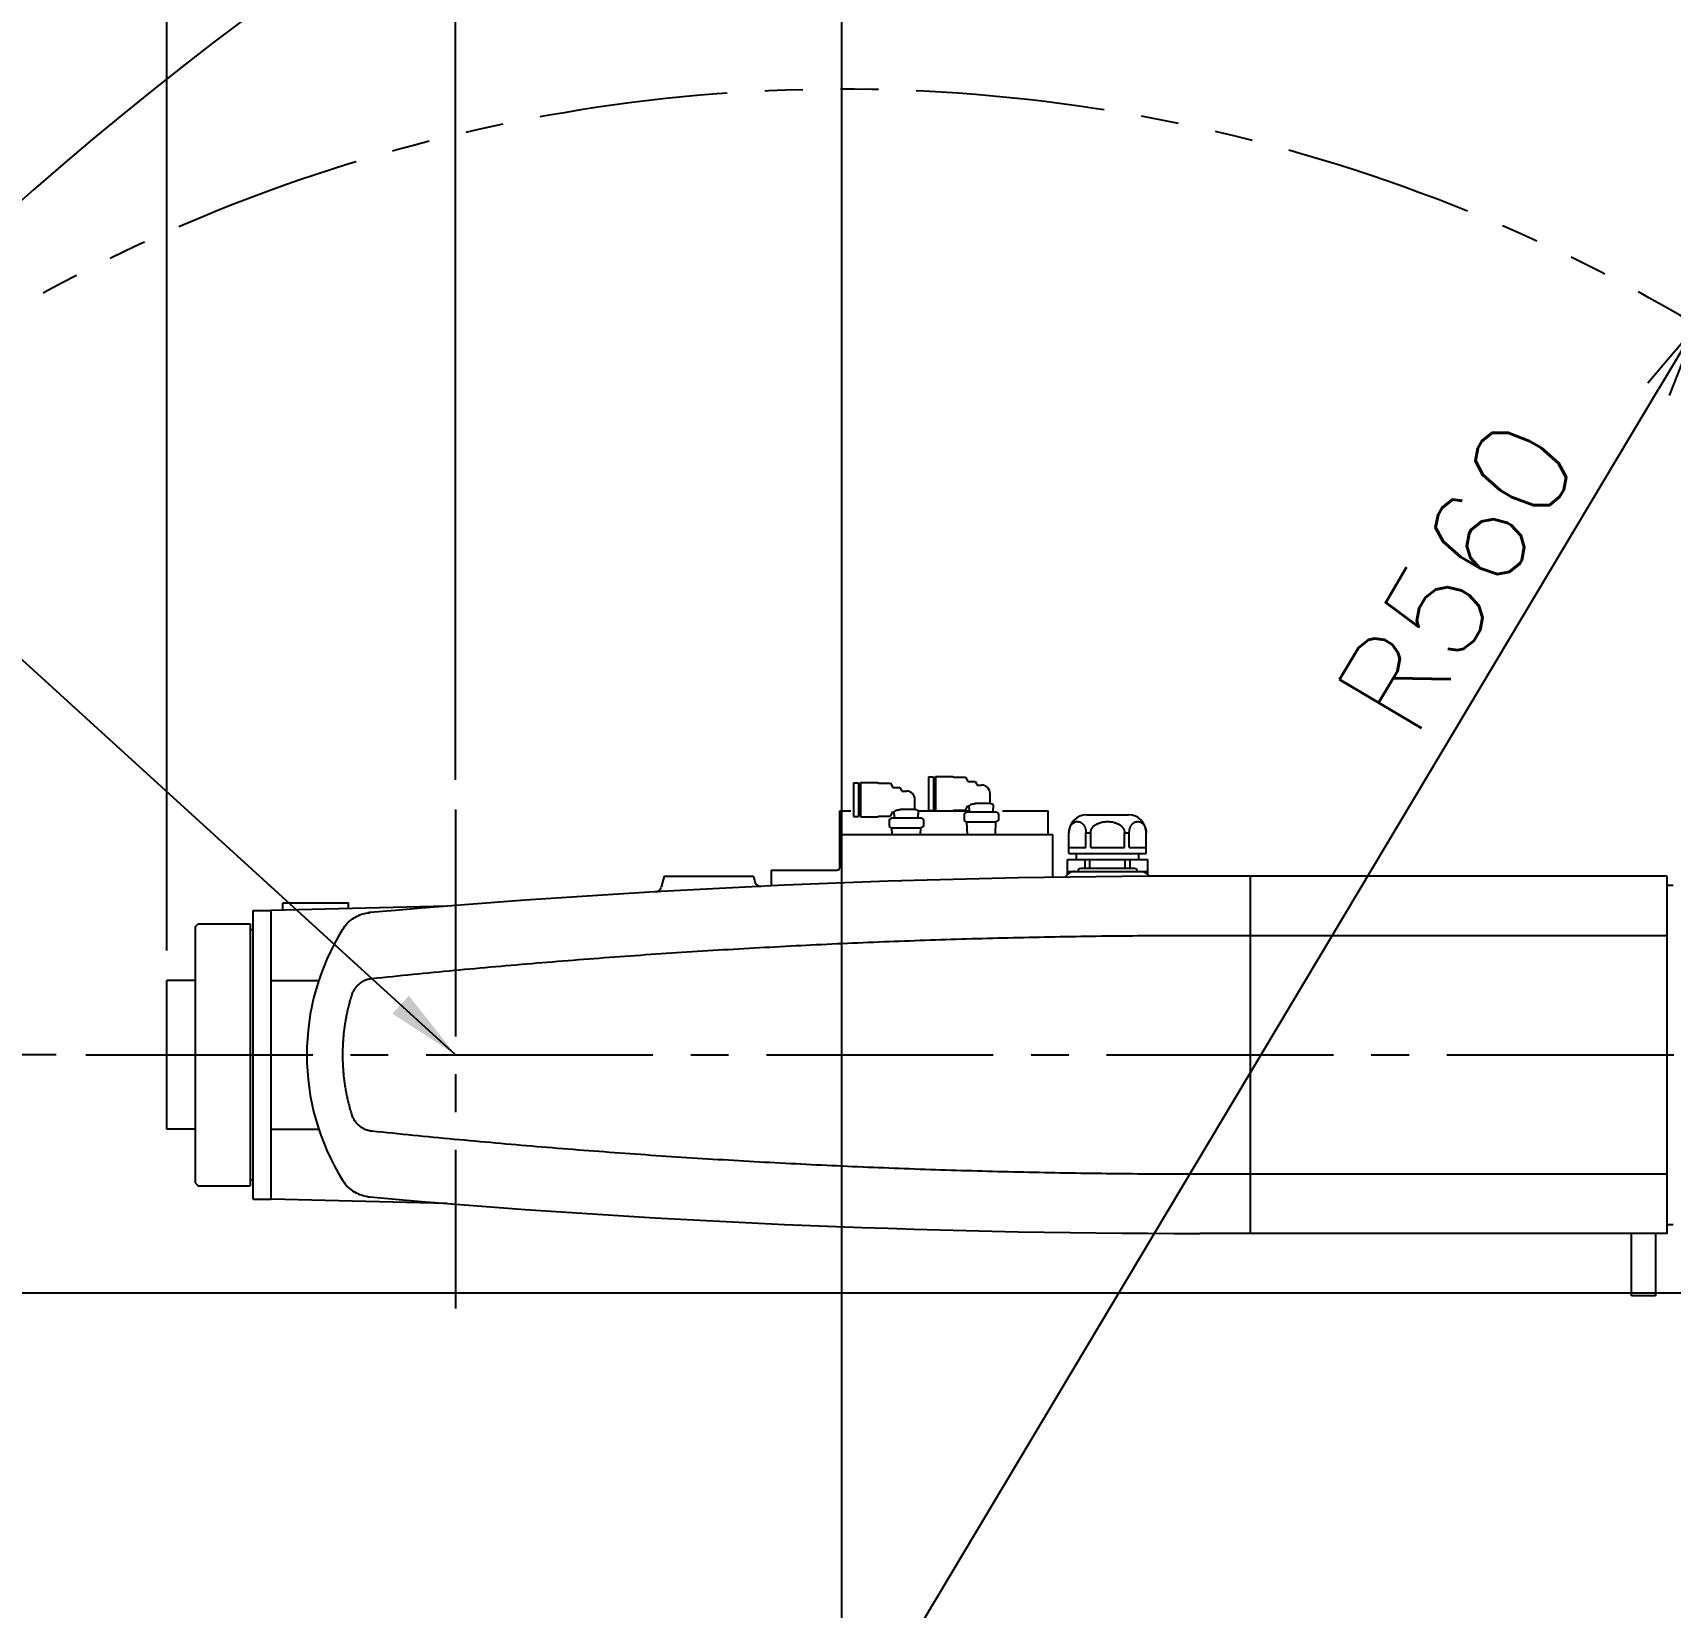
# Model space of a CAD drawing. Extents: x -15505 to -9955, y 1127 to 4348.
# Drawn here: x -12002 to -11452, y 3064 to 3593 of the extents above; entities that cross this region are included whole.
import ezdxf

# ---------------------------------------------------------------- set-up
doc = ezdxf.new("R2010")
doc.units = 0
doc.header["$LTSCALE"] = 4
doc.header["$MEASUREMENT"] = 0
doc.linetypes.add('CENTRE2', pattern=[28.575, 19.05, -3.175, 3.175, -3.175])
doc.linetypes.add('PHANTOM2', pattern=[31.75, 15.875, -3.175, 3.175, -3.175, 3.175, -3.175])
doc.layers.get('0').update_dxf_attribs({"linetype": 'CONTINUOUS'})
doc.layers.get('DEFPOINTS').update_dxf_attribs({"linetype": 'CONTINUOUS'})
for name, color, linetype in [('01', 7, 'CONTINUOUS'), ('01CENTER', 5, 'CENTRE2'), ('01HOSO', 6, 'CONTINUOUS'), ('02', 5, 'CONTINUOUS'), ('10', 1, 'CONTINUOUS')]:
    doc.layers.add(name, color=color, linetype=linetype)
doc.styles.add('BIGFONT', font='ROMANS.SHX', dxfattribs={"bigfont": 'bigfont'})
doc.dimstyles.new('L-IN', dxfattribs={"dimscale": 10, "dimtxt": 3.2, "dimasz": 2.5, "dimexe": 1, "dimexo": 1, "dimgap": 1, "dimtad": 1, "dimdec": 0, "dimtxsty": 'BIGFONT', "dimblk": 'YA-IN', "dimblk1": 'OPEN', "dimblk2": 'OPEN', "dimsah": 1, "dimcen": 0, "dimclrd": 256, "dimclre": 256, "dimclrt": 256, "dimazin": 3, "dimtp": 0.1, "dimtm": 0.2, "dimtfac": 0.625, "dimtdec": 0, "dimtmove": 0, "dimatfit": 3, "dimtolj": 1})

# ---------------------------------------------------------------- blocks, each defined once
blk = doc.blocks.new('_OPEN')
at = {"color": 0, "linetype": 'BYBLOCK'}
for p, q in [((-1, 0.167), (0, 0)), ((0, 0), (-1, -0.167)), ((0, 0), (-1, 0))]:
    blk.add_line(p, q, dxfattribs=at)
blk = doc.blocks.new('*D4')
at = {"linetype": 'BYBLOCK'}
for p, q in [((-11336.41, 3170), (-12570, 3170)), ((-12560, 2635), (-12560, 3145)), ((-11338.19, 2610), (-12570, 2610))]:
    blk.add_line(p, q, dxfattribs=at)
at = {"layer": 'DEFPOINTS', "color": 0, "linetype": 'BYBLOCK'}
for p in [(-12560, 3170), (-11326.41, 3170), (-11328.19, 2610)]:
    blk.add_point(p, dxfattribs=at)
at = {"linetype": 'BYBLOCK', "xscale": 25, "yscale": 25, "zscale": 25}
for p, rotation in [((-12560, 3170), 90), ((-12560, 2610), 270)]:
    blk.add_blockref('_OPEN', p, dxfattribs=dict(at, rotation=rotation))
at = {"linetype": 'BYBLOCK', "insert": (-12586, 2890), "char_height": 32, "attachment_point": 5, "rotation": 90, "style": 'BIGFONT'}
blk.add_mtext('\\A1;560', dxfattribs=at)
blk = doc.blocks.new('YA-IN')
at = {"color": 0, "linetype": 'BYBLOCK'}
for p, q in [((0, 0), (-1, 0.167)), ((-1, -0.167), (0, 0)), ((0, 0), (-1, 0))]:
    blk.add_line(p, q, dxfattribs=at)
blk = doc.blocks.new('*D8')
at = {"linetype": 'BYBLOCK'}
for p, q in [((-11994.22, 3250), (-12570, 3250)), ((-12560, 3195), (-12560, 3225)), ((-11336.41, 3170), (-12570, 3170))]:
    blk.add_line(p, q, dxfattribs=at)
at = {"layer": 'DEFPOINTS', "color": 0, "linetype": 'BYBLOCK'}
for p in [(-12560, 3250), (-11984.22, 3250), (-11326.41, 3170)]:
    blk.add_point(p, dxfattribs=at)
at = {"linetype": 'BYBLOCK', "xscale": 25, "yscale": 25, "zscale": 25}
for p, rotation in [((-12560, 3250), 90), ((-12560, 3170), 270)]:
    blk.add_blockref('_OPEN', p, dxfattribs=dict(at, rotation=rotation))
at = {"linetype": 'BYBLOCK', "insert": (-12586, 3210), "char_height": 32, "attachment_point": 5, "rotation": 90, "style": 'BIGFONT'}
blk.add_mtext('\\A1;80', dxfattribs=at)
blk = doc.blocks.new('*D7')
at = {"linetype": 'BYBLOCK'}
for p, q in [((-11860, 3342.39), (-11860, 4085)), ((-11190, 3285.61), (-11190, 4085)), ((-11215, 4075), (-11835, 4075))]:
    blk.add_line(p, q, dxfattribs=at)
at = {"layer": 'DEFPOINTS', "color": 0, "linetype": 'BYBLOCK'}
for p in [(-11860, 4075), (-11860, 3332.39), (-11190, 3275.61)]:
    blk.add_point(p, dxfattribs=at)
at = {"linetype": 'BYBLOCK', "xscale": 25, "yscale": 25, "zscale": 25, "rotation": 180}
blk.add_blockref('_OPEN', (-11860, 4075), dxfattribs=at)
at = {"linetype": 'BYBLOCK', "xscale": 25, "yscale": 25, "zscale": 25}
blk.add_blockref('_OPEN', (-11190, 4075), dxfattribs=at)
at = {"linetype": 'BYBLOCK', "insert": (-11525, 4101), "char_height": 32, "attachment_point": 5, "style": 'BIGFONT'}
blk.add_mtext('\\A1;670', dxfattribs=at)
blk = doc.blocks.new('*D9')
at = {"linetype": 'BYBLOCK'}
for p, q in [((-11957, 3285), (-11957, 4085)), ((-11860, 3342.39), (-11860, 4085)), ((-11885, 4075), (-11932, 4075))]:
    blk.add_line(p, q, dxfattribs=at)
at = {"layer": 'DEFPOINTS', "color": 0, "linetype": 'BYBLOCK'}
for p in [(-11957, 4075), (-11860, 3332.39), (-11957, 3275)]:
    blk.add_point(p, dxfattribs=at)
at = {"linetype": 'BYBLOCK', "xscale": 25, "yscale": 25, "zscale": 25, "rotation": 180}
blk.add_blockref('_OPEN', (-11957, 4075), dxfattribs=at)
at = {"linetype": 'BYBLOCK', "xscale": 25, "yscale": 25, "zscale": 25}
blk.add_blockref('_OPEN', (-11860, 4075), dxfattribs=at)
at = {"linetype": 'BYBLOCK', "insert": (-11908.5, 4101), "char_height": 32, "attachment_point": 5, "style": 'BIGFONT'}
blk.add_mtext('\\A1;97', dxfattribs=at)
blk = doc.blocks.new('*D15')
at = {"linetype": 'BYBLOCK'}
for p, q in [((-11200, 3844.76), (-12650, 3844.76)), ((-12640, 2185), (-12640, 3819.76)), ((-11195.99, 2160), (-12650, 2160))]:
    blk.add_line(p, q, dxfattribs=at)
at = {"layer": 'DEFPOINTS', "color": 0, "linetype": 'BYBLOCK'}
for p in [(-12640, 3844.76), (-11190, 3844.76), (-11185.99, 2160)]:
    blk.add_point(p, dxfattribs=at)
at = {"linetype": 'BYBLOCK', "xscale": 25, "yscale": 25, "zscale": 25}
for p, rotation in [((-12640, 3844.76), 90), ((-12640, 2160), 270)]:
    blk.add_blockref('_OPEN', p, dxfattribs=dict(at, rotation=rotation))
at = {"linetype": 'BYBLOCK', "insert": (-12666, 3002.38), "char_height": 32, "attachment_point": 5, "rotation": 90, "style": 'BIGFONT'}
blk.add_mtext('\\A1;1685', dxfattribs=at)
blk = doc.blocks.new('*D16')
at = {"linetype": 'BYBLOCK'}
for p, q in [((-11730.24, 3024.28), (-11730.24, 4010)), ((-11040, 2526.4), (-11040, 4010)), ((-11065, 4000), (-11705.24, 4000))]:
    blk.add_line(p, q, dxfattribs=at)
at = {"layer": 'DEFPOINTS', "color": 0, "linetype": 'BYBLOCK'}
for p in [(-11730.24, 4000), (-11730.24, 3014.28), (-11040, 2516.4)]:
    blk.add_point(p, dxfattribs=at)
at = {"linetype": 'BYBLOCK', "xscale": 25, "yscale": 25, "zscale": 25, "rotation": 180}
blk.add_blockref('_OPEN', (-11730.24, 4000), dxfattribs=at)
at = {"linetype": 'BYBLOCK', "xscale": 25, "yscale": 25, "zscale": 25}
blk.add_blockref('_OPEN', (-11040, 4000), dxfattribs=at)
at = {"linetype": 'BYBLOCK', "insert": (-11385.12, 4026), "char_height": 32, "attachment_point": 5, "style": 'BIGFONT'}
blk.add_mtext('\\A1;690', dxfattribs=at)
blk = doc.blocks.new('*D21')
at = {"linetype": 'BYBLOCK'}
blk.add_line((-11730.24, 3014.28), (-11455.9, 3473.59), dxfattribs=at)
at = {"layer": 'DEFPOINTS', "color": 0, "linetype": 'BYBLOCK'}
for p in [(-11443.08, 3495.05), (-11730.24, 3014.28)]:
    blk.add_point(p, dxfattribs=at)
at = {"linetype": 'BYBLOCK', "xscale": 25, "yscale": 25, "zscale": 25, "rotation": 59.15083038030235}
blk.add_blockref('_OPEN', (-11443.08, 3495.05), dxfattribs=at)
at = {"linetype": 'BYBLOCK', "insert": (-11523.66, 3410.84), "char_height": 32, "attachment_point": 5, "rotation": 59.1508, "style": 'BIGFONT'}
blk.add_mtext('\\A1;R560', dxfattribs=at)
blk = doc.blocks.new('*D28')
at = {"linetype": 'BYBLOCK'}
blk.add_arc((-11190, 2610), 180.28, 97.9519, 212.0481, dxfattribs=at)
at = {"layer": 'DEFPOINTS', "color": 0, "linetype": 'BYBLOCK'}
for p in [(-11190, 3275.61), (-11369.97, 2620.48), (-11190, 2610), (-11190, 2473.26), (-11618.98, 2250.04)]:
    blk.add_point(p, dxfattribs=at)
at = {"linetype": 'BYBLOCK', "xscale": 25, "yscale": 25, "zscale": 25}
for p, rotation in [((-11190, 2790.28), 3.975937715329072), ((-11328.1, 2494.12), 306.0240622846713)]:
    blk.add_blockref('_OPEN', p, dxfattribs=dict(at, rotation=rotation))
at = {"linetype": 'BYBLOCK', "insert": (-11288.3, 2791.35), "char_height": 32, "attachment_point": 5, "rotation": 28.4585, "style": 'BIGFONT'}
blk.add_mtext('\\A1;130°', dxfattribs=at)

msp = doc.modelspace()

# ---------------------------------------------------------------- linework, layer by layer
at = {"layer": '01'}
for p, q in [((-11726.4, 3341.38), (-11726.4, 3330.02)), ((-11726.4, 3341.38), (-11724.71, 3341.38)), ((-11724.71, 3341.38), (-11724.71, 3330.02)), ((-11724.71, 3339), (-11724, 3339)), ((-11724, 3341.5), (-11724, 3329.9)), ((-11724, 3341.5), (-11718.3, 3341.5)), ((-11718.3, 3341.5), (-11717.8, 3341.21)), ((-11717.8, 3341.21), (-11713.94, 3341.21)), ((-11713.94, 3341.21), (-11713.1, 3339.76)), ((-11713.1, 3339.76), (-11710.74, 3339.76)), ((-11710.74, 3339.76), (-11710.07, 3338.6)), ((-11701.2, 3343.38), (-11701.2, 3332.02)), ((-11701.2, 3343.38), (-11699.51, 3343.38)), ((-11699.51, 3343.38), (-11699.51, 3332.02)), ((-11699.51, 3341), (-11698.8, 3341)), ((-11698.8, 3343.5), (-11698.8, 3331.9)), ((-11698.8, 3343.5), (-11693.1, 3343.5)), ((-11693.1, 3343.5), (-11692.6, 3343.21)), ((-11692.6, 3343.21), (-11688.74, 3343.21)), ((-11688.74, 3343.21), (-11687.9, 3341.76)), ((-11687.9, 3341.76), (-11685.54, 3341.76)), ((-11685.54, 3341.76), (-11684.87, 3340.6)), ((-11684.87, 3340.6), (-11683.4, 3340.6)), ((-11710.07, 3338.6), (-11708.6, 3338.6)), ((-11705.7, 3332.38), (-11705.7, 3335.7)), ((-11699.51, 3334.4), (-11698.8, 3334.4)), ((-11688.74, 3332.19), (-11687.9, 3333.64)), ((-11687.9, 3333.64), (-11687.5, 3333.64)), ((-11687.5, 3332.74), (-11687.5, 3333.64)), ((-11680.5, 3334.38), (-11685.45, 3334.38)), ((-11680.5, 3334.38), (-11680.5, 3337.7)), ((-11679.3, 3333.94), (-11680.5, 3334.38)), ((-11679.3, 3332.74), (-11679.3, 3333.94)), ((-11726.4, 3330.02), (-11724.71, 3330.02)), ((-11724.71, 3332.4), (-11724, 3332.4)), ((-11724.71, 3332), (-11724, 3332)), ((-11724, 3329.9), (-11718.3, 3329.9)), ((-11718.3, 3329.9), (-11717.8, 3330.19)), ((-11717.8, 3330.19), (-11713.94, 3330.19)), ((-11714.37, 3329.09), (-11713.6, 3329.54)), ((-11714.37, 3329.09), (-11714.37, 3326.65)), ((-11713.94, 3330.19), (-11713.1, 3331.64)), ((-11703.6, 3329.54), (-11713.6, 3329.54)), ((-11713.1, 3331.64), (-11712.7, 3331.64)), ((-11712.7, 3330.74), (-11712.7, 3331.64)), ((-11712.7, 3330.74), (-11712.6, 3330.74)), ((-11712.6, 3329.54), (-11712.6, 3330.74)), ((-11705.7, 3332.38), (-11710.65, 3332.38)), ((-11704.5, 3331.94), (-11705.7, 3332.38)), ((-11704.66, 3332), (-11698.8, 3332)), ((-11704.66, 3332), (-11698.8, 3332)), ((-11704.6, 3330.74), (-11704.5, 3330.74)), ((-11704.6, 3329.54), (-11704.6, 3330.74)), ((-11704.5, 3330.74), (-11704.5, 3331.94)), ((-11702.83, 3329.09), (-11703.6, 3329.54)), ((-11702.83, 3329.09), (-11702.83, 3326.65)), ((-11701.2, 3332.02), (-11699.51, 3332.02)), ((-11698.8, 3331.9), (-11693.1, 3331.9)), ((-11693.1, 3331.9), (-11692.6, 3332.19)), ((-11692.93, 3332), (-11687.4, 3332)), ((-11692.93, 3332), (-11687.4, 3332)), ((-11692.6, 3332.19), (-11688.74, 3332.19)), ((-11689.17, 3331.09), (-11688.4, 3331.54)), ((-11689.17, 3331.09), (-11689.17, 3328.65)), ((-11689.17, 3328.65), (-11688.4, 3328.2)), ((-11678.4, 3331.54), (-11688.4, 3331.54)), ((-11688.4, 3328.2), (-11678.4, 3328.2)), ((-11688.11, 3324), (-11688.24, 3328.2)), ((-11687.5, 3332.74), (-11687.4, 3332.74)), ((-11687.4, 3331.54), (-11687.4, 3332.74)), ((-11679.4, 3332.74), (-11679.3, 3332.74)), ((-11679.4, 3331.54), (-11679.4, 3332.74)), ((-11678.69, 3324), (-11678.56, 3328.2)), ((-11677.63, 3331.09), (-11678.4, 3331.54)), ((-11677.63, 3328.65), (-11678.4, 3328.2)), ((-11677.63, 3331.09), (-11677.63, 3328.65)), ((-11714.37, 3326.65), (-11713.6, 3326.2)), ((-11713.6, 3326.2), (-11703.6, 3326.2)), ((-11713.38, 3324), (-11713.44, 3326.2)), ((-11703.82, 3324), (-11703.76, 3326.2)), ((-11702.83, 3326.65), (-11703.6, 3326.2)), ((-11465, 3169), (-11465, 3190)), ((-11457, 3190), (-11457, 3169)), ((-11457, 3169), (-11465, 3169))]:
    msp.add_line(p, q, dxfattribs=at)
at = {"layer": '01', "linetype": 'CONTINUOUS'}
for p, q in [((-11731, 3313), (-11731, 3332)), ((-11731, 3332), (-11727.31, 3332)), ((-11676.31, 3332), (-11661, 3332)), ((-11661, 3324), (-11661, 3332)), ((-11648, 3330.6), (-11634, 3330.6)), ((-11731, 3324), (-11659.4, 3324)), ((-11659.4, 3309.62), (-11659.4, 3324)), ((-11654, 3317.6), (-11654, 3324.6)), ((-11654, 3324.6), (-11653.97, 3324.6)), ((-11653.97, 3319.6), (-11653.97, 3324.6)), ((-11648.28, 3319.6), (-11648.28, 3324.6)), ((-11648.28, 3324.6), (-11646.68, 3324.6)), ((-11646.68, 3319.6), (-11646.68, 3324.6)), ((-11635.32, 3319.6), (-11635.32, 3324.6)), ((-11635.32, 3324.6), (-11633.72, 3324.6)), ((-11633.72, 3319.6), (-11633.72, 3324.6)), ((-11628.03, 3319.6), (-11628.03, 3324.6)), ((-11628.03, 3324.6), (-11628, 3324.6)), ((-11628, 3317.6), (-11628, 3324.6)), ((-11654, 3317.6), (-11628, 3317.6)), ((-11653.97, 3319.6), (-11648.28, 3319.6)), ((-11651.5, 3315.6), (-11651.5, 3317.6)), ((-11646.68, 3319.6), (-11635.32, 3319.6)), ((-11633.72, 3319.6), (-11628.03, 3319.6)), ((-11630.5, 3315.6), (-11630.5, 3317.6)), ((-11754, 3312), (-11754, 3306.74)), ((-11754, 3312), (-11732, 3312)), ((-11654.5, 3310.55), (-11654.5, 3315.6)), ((-11654.5, 3315.6), (-11627.5, 3315.6)), ((-11654.47, 3311.6), (-11654.47, 3315.6)), ((-11654.47, 3311.6), (-11627.53, 3311.6)), ((-11632, 3312.6), (-11649.99, 3312.6)), ((-11648.53, 3312.6), (-11648.53, 3315.6)), ((-11646.94, 3312.6), (-11646.94, 3315.6)), ((-11635.06, 3312.6), (-11635.06, 3315.6)), ((-11633.47, 3312.6), (-11633.47, 3315.6)), ((-11627.53, 3311.6), (-11627.53, 3315.6)), ((-11627.5, 3310.55), (-11627.5, 3315.6)), ((-11790, 3310), (-11790.94, 3306.26)), ((-11790, 3310), (-11760, 3310)), ((-11760, 3310), (-11759.52, 3308.09)), ((-11453, 3310), (-11610, 3310)), ((-11453, 3190), (-11453, 3310)), ((-11453, 3307), (-11451, 3307)), ((-11918, 3298.6), (-11918, 3301)), ((-11918, 3301), (-11896, 3301)), ((-11896, 3299.13), (-11896, 3301)), ((-11928, 3201.5), (-11928, 3298.5)), ((-11928, 3298.5), (-11922, 3298.5)), ((-11862.82, 3299.93), (-11922, 3298.5)), ((-11922, 3201.5), (-11922, 3298.5)), ((-11947.5, 3293), (-11946.5, 3294)), ((-11947.5, 3293), (-11947.5, 3207)), ((-11946.5, 3294), (-11929, 3294)), ((-11929, 3294), (-11929, 3206)), ((-11928, 3292), (-11929, 3292)), ((-11957, 3225), (-11957, 3275)), ((-11947.5, 3275), (-11957, 3275)), ((-11947.5, 3225), (-11957, 3225)), ((-11947.5, 3207), (-11946.5, 3206)), ((-11928, 3208), (-11929, 3208)), ((-11946.5, 3206), (-11929, 3206)), ((-11928, 3201.5), (-11922, 3201.5)), ((-11862.82, 3200.07), (-11922, 3201.5)), ((-11453, 3193), (-11451, 3193)), ((-11453, 3190), (-11610, 3190))]:
    msp.add_line(p, q, dxfattribs=at)
at = {"layer": '01'}
for centre in [(-11683.4, 3337.7), (-11708.6, 3335.7)]:
    msp.add_arc(centre, 2.9, 0.0004, 90, dxfattribs=at)
at = {"layer": '01', "linetype": 'CONTINUOUS'}
for centre, radius, start, end in [((-11648, 3324.6), 6, 90, 180), ((-11634, 3324.6), 6, 0, 90), ((-11732, 3313), 1, 270, 0), ((-11652, 3308.1), 3.5, 90, 153.195), ((-11650, 3311.6), 1, 90, 180), ((-11632, 3311.6), 1, 0, 90), ((-11630, 3308.1), 3.5, 31.9599, 90), ((-11610, 130), 3180, 90, 95.03099), ((-11792.88, 3306.74), 2, 273.2947, 345.9638), ((-11757.58, 3308.58), 2, 194.0362, 272.6584), ((-11887.82, 3285.8), 12, 95.031, 98.072), ((-11830, 3250), 80, 148.2377, 211.7623), ((-11887.82, 3214.2), 12, 261.928, 264.969), ((-11610, 6370), 3180, 264.96901, 270)]:
    msp.add_arc(centre, radius, start, end, dxfattribs=at)
at = {"layer": '01'}
for points, knots in [([(-11687.5, 3333.64), (-11687.5, 3333.64), (-11687.48, 3333.66), (-11687.45, 3333.69), (-11687.39, 3333.75), (-11687.3, 3333.84), (-11687.24, 3333.9), (-11687.2, 3333.94)], [0, 0, 0, 0, 0.0161816, 0.0650894, 0.1477832, 0.2659865, 0.4220352, 0.4220352, 0.4220352, 0.4220352]), ([(-11685.54, 3334.31), (-11685.67, 3334.28), (-11685.96, 3334.23), (-11686.39, 3334.14), (-11686.81, 3334.04), (-11687.08, 3333.97), (-11687.2, 3333.94)], [0, 0, 0, 0, 0.413788, 0.866219, 1.318433, 1.707622, 1.707622, 1.707622, 1.707622]), ([(-11685.45, 3334.38), (-11685.46, 3334.37), (-11685.48, 3334.35), (-11685.51, 3334.33), (-11685.53, 3334.32), (-11685.54, 3334.31)], [0, 0, 0, 0, 0.0362279, 0.0735853, 0.1120981, 0.1120981, 0.1120981, 0.1120981]), ([(-11712.7, 3331.64), (-11712.7, 3331.64), (-11712.68, 3331.66), (-11712.65, 3331.69), (-11712.59, 3331.75), (-11712.5, 3331.84), (-11712.44, 3331.9), (-11712.4, 3331.94)], [0, 0, 0, 0, 0.0161816, 0.0650894, 0.1477832, 0.2659865, 0.4220352, 0.4220352, 0.4220352, 0.4220352]), ([(-11710.74, 3332.31), (-11710.87, 3332.28), (-11711.16, 3332.23), (-11711.59, 3332.14), (-11712.01, 3332.04), (-11712.28, 3331.97), (-11712.4, 3331.94)], [0, 0, 0, 0, 0.413788, 0.866219, 1.318433, 1.707622, 1.707622, 1.707622, 1.707622]), ([(-11710.65, 3332.38), (-11710.66, 3332.37), (-11710.68, 3332.35), (-11710.71, 3332.33), (-11710.73, 3332.32), (-11710.74, 3332.31)], [0, 0, 0, 0, 0.0362279, 0.0735853, 0.1120981, 0.1120981, 0.1120981, 0.1120981])]:
    msp.add_open_spline(points, degree=3, knots=knots, dxfattribs=at)
at = {"layer": '01', "linetype": 'CONTINUOUS'}
for points, knots in [([(-11653.97, 3324.6), (-11653.97, 3324.69), (-11653.96, 3324.86), (-11653.94, 3325.12), (-11653.91, 3325.38), (-11653.87, 3325.63), (-11653.81, 3325.89), (-11653.73, 3326.14), (-11653.64, 3326.39), (-11653.53, 3326.64), (-11653.41, 3326.88), (-11653.27, 3327.11), (-11653.11, 3327.33), (-11652.93, 3327.54), (-11652.73, 3327.72), (-11652.52, 3327.89), (-11652.29, 3328.04), (-11652.05, 3328.16), (-11651.8, 3328.25), (-11651.53, 3328.31), (-11651.26, 3328.34), (-11650.99, 3328.34), (-11650.72, 3328.31), (-11650.45, 3328.25), (-11650.2, 3328.16), (-11649.96, 3328.04), (-11649.73, 3327.89), (-11649.52, 3327.72), (-11649.32, 3327.54), (-11649.14, 3327.33), (-11648.98, 3327.11), (-11648.84, 3326.88), (-11648.72, 3326.64), (-11648.61, 3326.39), (-11648.52, 3326.14), (-11648.44, 3325.89), (-11648.38, 3325.63), (-11648.34, 3325.38), (-11648.31, 3325.12), (-11648.29, 3324.86), (-11648.28, 3324.69), (-11648.28, 3324.6)], [0, 0, 0, 0, 0.258848, 0.51878, 0.779235, 1.039558, 1.301714, 1.566606, 1.833252, 2.101223, 2.371657, 2.643243, 2.914372, 3.185376, 3.456268, 3.726209, 3.995757, 4.265406, 4.53577, 4.806865, 5.078807, 5.351213, 5.622767, 5.893593, 6.163581, 6.432731, 6.702016, 6.971781, 7.242902, 7.51449, 7.785979, 8.057703, 8.328146, 8.596079, 8.862706, 9.127601, 9.389775, 9.650121, 9.910592, 10.170523, 10.429341, 10.429341, 10.429341, 10.429341]), ([(-11646.68, 3324.6), (-11646.68, 3324.69), (-11646.68, 3324.86), (-11646.64, 3325.12), (-11646.57, 3325.37), (-11646.48, 3325.63), (-11646.36, 3325.89), (-11646.21, 3326.14), (-11646.03, 3326.39), (-11645.82, 3326.64), (-11645.57, 3326.88), (-11645.28, 3327.11), (-11644.96, 3327.34), (-11644.6, 3327.54), (-11644.21, 3327.73), (-11643.78, 3327.89), (-11643.33, 3328.04), (-11642.84, 3328.16), (-11642.33, 3328.25), (-11641.81, 3328.31), (-11641.27, 3328.34), (-11640.73, 3328.34), (-11640.19, 3328.31), (-11639.67, 3328.25), (-11639.16, 3328.16), (-11638.67, 3328.04), (-11638.22, 3327.89), (-11637.79, 3327.73), (-11637.4, 3327.54), (-11637.04, 3327.34), (-11636.72, 3327.11), (-11636.43, 3326.88), (-11636.18, 3326.64), (-11635.97, 3326.39), (-11635.79, 3326.14), (-11635.64, 3325.89), (-11635.52, 3325.63), (-11635.43, 3325.37), (-11635.36, 3325.12), (-11635.32, 3324.86), (-11635.32, 3324.69), (-11635.32, 3324.6)], [0, 0, 0, 0, 0.257524, 0.517484, 0.781428, 1.053023, 1.334394, 1.627779, 1.936566, 2.262788, 2.609611, 2.977753, 3.367293, 3.780206, 4.215345, 4.671065, 5.148899, 5.64902, 6.16827, 6.700023, 7.238774, 7.779208, 8.317967, 8.849729, 9.368985, 9.869107, 10.346944, 10.802668, 11.23781, 11.650726, 12.04027, 12.408414, 12.75524, 13.081464, 13.390246, 13.683626, 13.965013, 14.236611, 14.500565, 14.760539, 15.018074, 15.018074, 15.018074, 15.018074]), ([(-11633.72, 3324.6), (-11633.72, 3324.69), (-11633.71, 3324.86), (-11633.69, 3325.12), (-11633.66, 3325.38), (-11633.62, 3325.63), (-11633.56, 3325.89), (-11633.48, 3326.14), (-11633.39, 3326.39), (-11633.28, 3326.64), (-11633.16, 3326.88), (-11633.02, 3327.11), (-11632.86, 3327.33), (-11632.68, 3327.54), (-11632.48, 3327.72), (-11632.27, 3327.89), (-11632.04, 3328.04), (-11631.8, 3328.16), (-11631.55, 3328.25), (-11631.28, 3328.31), (-11631.01, 3328.34), (-11630.74, 3328.34), (-11630.47, 3328.31), (-11630.2, 3328.25), (-11629.95, 3328.16), (-11629.71, 3328.04), (-11629.48, 3327.89), (-11629.27, 3327.72), (-11629.07, 3327.54), (-11628.89, 3327.33), (-11628.73, 3327.11), (-11628.59, 3326.88), (-11628.47, 3326.64), (-11628.36, 3326.39), (-11628.27, 3326.14), (-11628.19, 3325.89), (-11628.13, 3325.63), (-11628.09, 3325.38), (-11628.06, 3325.12), (-11628.04, 3324.86), (-11628.03, 3324.69), (-11628.03, 3324.6)], [0, 0, 0, 0, 0.258791, 0.518692, 0.779132, 1.039446, 1.301586, 1.56645, 1.833048, 2.100952, 2.371368, 2.643069, 2.914539, 3.18612, 3.457242, 3.727024, 3.996345, 4.265544, 4.535594, 4.806491, 5.078121, 5.350601, 5.622612, 5.893772, 6.164195, 6.433898, 6.703484, 6.973445, 7.244334, 7.515315, 7.786417, 8.05797, 8.328367, 8.596301, 8.862913, 9.127774, 9.3899, 9.650196, 9.910623, 10.170525, 10.42934, 10.42934, 10.42934, 10.42934]), ([(-11898.02, 3292.11), (-11897.48, 3292.87), (-11896.39, 3294.38), (-11894.82, 3295.59), (-11893.94, 3296.12), (-11893.85, 3296.17)], [0, 0, 0, 0, 2.779642, 5.559284, 5.859779, 5.859779, 5.859779, 5.859779]), ([(-11893.85, 3296.17), (-11893.11, 3296.55), (-11891.74, 3297.25), (-11890.24, 3297.54), (-11889.54, 3297.67)], [0, 0, 0, 0, 2.480951, 4.583777, 4.583777, 4.583777, 4.583777]), ([(-11889.49, 3297.68), (-11889.43, 3297.68), (-11889.31, 3297.69), (-11889.12, 3297.71), (-11888.99, 3297.72), (-11888.93, 3297.73)], [0, 0, 0, 0, 0.18006, 0.3715706, 0.5631368, 0.5631368, 0.5631368, 0.5631368]), ([(-11898.02, 3207.89), (-11897.48, 3207.13), (-11896.39, 3205.62), (-11894.82, 3204.41), (-11893.94, 3203.88), (-11893.85, 3203.83)], [0, 0, 0, 0, 2.779642, 5.559284, 5.859768, 5.859768, 5.859768, 5.859768]), ([(-11889.54, 3202.33), (-11890.24, 3202.46), (-11891.74, 3202.75), (-11893.11, 3203.45), (-11893.85, 3203.83)], [0, 0, 0, 0, 2.102826, 4.583777, 4.583777, 4.583777, 4.583777])]:
    msp.add_open_spline(points, degree=3, knots=knots, dxfattribs=at)
for points in [[(-11710.56, 3308.41), (-11710.48, 3308.41), (-11710.39, 3308.41), (-11710.3, 3308.42)], [(-11889.54, 3297.67), (-11889.53, 3297.67), (-11889.52, 3297.67), (-11889.5, 3297.68)], [(-11889.5, 3297.68), (-11889.5, 3297.68), (-11889.49, 3297.68), (-11889.49, 3297.68)], [(-11888.93, 3297.73), (-11888.91, 3297.73), (-11888.89, 3297.73), (-11888.87, 3297.73)], [(-11889.5, 3202.32), (-11889.52, 3202.33), (-11889.53, 3202.33), (-11889.54, 3202.33)], [(-11889.49, 3202.32), (-11889.49, 3202.32), (-11889.5, 3202.32), (-11889.5, 3202.32)], [(-11710.3, 3191.58), (-11710.39, 3191.59), (-11710.48, 3191.59), (-11710.56, 3191.59)]]:
    msp.add_open_spline(points, degree=3, dxfattribs=at)
at = {"layer": '01CENTER'}
for p, q in [((-11860, 3332.39), (-11860, 3164.85)), ((-11984.22, 3250), (-11097.98, 3250))]:
    msp.add_line(p, q, dxfattribs=at)
at = {"layer": '01HOSO', "linetype": 'CONTINUOUS'}
for p, q in [((-11593, 3190), (-11593, 3310)), ((-11453, 3290), (-11610, 3290)), ((-11922, 3275), (-11905.99, 3275)), ((-11922, 3225), (-11905.99, 3225)), ((-11610, 3210), (-11453, 3210))]:
    msp.add_line(p, q, dxfattribs=at)
for points, knots in [([(-11610, 3290), (-11614.64, 3289.99), (-11623.93, 3289.98), (-11637.86, 3289.87), (-11651.79, 3289.69), (-11665.72, 3289.43), (-11679.65, 3289.11), (-11693.57, 3288.71), (-11707.5, 3288.24), (-11721.42, 3287.7), (-11735.34, 3287.08), (-11749.25, 3286.39), (-11763.17, 3285.63), (-11777.08, 3284.8), (-11790.99, 3283.9), (-11804.89, 3282.92), (-11818.79, 3281.87), (-11832.68, 3280.75), (-11846.57, 3279.56), (-11860.45, 3278.29), (-11874.33, 3276.96), (-11883.58, 3276.01), (-11888.2, 3275.53)], [0, 0, 0, 0, 13.930422, 27.861188, 41.792134, 55.723093, 69.65427, 83.585874, 97.517737, 111.449861, 125.382755, 139.316536, 153.251012, 167.185988, 181.121612, 195.058096, 208.995415, 222.933756, 236.873312, 250.814254, 264.756457, 278.699799, 278.699799, 278.699799, 278.699799]), ([(-11888.2, 3275.53), (-11888.58, 3275.47), (-11889.36, 3275.36), (-11890.47, 3274.98), (-11891.51, 3274.45), (-11892.47, 3273.77), (-11893.32, 3272.96), (-11894.04, 3272.04), (-11894.63, 3271.02), (-11894.89, 3270.28), (-11895.02, 3269.92)], [0, 0, 0, 0, 1.169108, 2.337715, 3.506399, 4.675116, 5.843709, 7.012047, 8.180109, 9.348512, 9.348512, 9.348512, 9.348512]), ([(-11895.02, 3269.92), (-11895.18, 3269.38), (-11895.5, 3268.3), (-11895.93, 3266.67), (-11896.32, 3265.04), (-11896.68, 3263.39), (-11896.99, 3261.73), (-11897.26, 3260.07), (-11897.49, 3258.4), (-11897.67, 3256.73), (-11897.82, 3255.05), (-11897.92, 3253.37), (-11897.99, 3251.68), (-11898, 3250.56), (-11898, 3250)], [0, 0, 0, 0, 1.684476, 3.368962, 5.053331, 6.737694, 8.422056, 10.10638, 11.790776, 13.475097, 15.159503, 16.84383, 18.52821, 20.212549, 20.212549, 20.212549, 20.212549]), ([(-11898, 3250), (-11898, 3249.44), (-11897.99, 3248.32), (-11897.92, 3246.63), (-11897.82, 3244.95), (-11897.67, 3243.27), (-11897.49, 3241.6), (-11897.26, 3239.93), (-11896.99, 3238.27), (-11896.68, 3236.61), (-11896.32, 3234.96), (-11895.93, 3233.33), (-11895.5, 3231.7), (-11895.18, 3230.62), (-11895.02, 3230.08)], [0, 0, 0, 0, 1.684338, 3.368718, 5.053045, 6.737452, 8.421773, 10.106169, 11.790493, 13.474855, 15.159217, 16.843586, 18.528073, 20.212549, 20.212549, 20.212549, 20.212549]), ([(-11895.02, 3230.08), (-11894.89, 3229.72), (-11894.63, 3228.98), (-11894.04, 3227.96), (-11893.32, 3227.04), (-11892.47, 3226.23), (-11891.51, 3225.55), (-11890.47, 3225.02), (-11889.36, 3224.64), (-11888.58, 3224.53), (-11888.2, 3224.47)], [0, 0, 0, 0, 1.168402, 2.336465, 3.504803, 4.673396, 5.842113, 7.010797, 8.179404, 9.348512, 9.348512, 9.348512, 9.348512]), ([(-11888.2, 3224.47), (-11883.58, 3223.99), (-11874.33, 3223.04), (-11860.45, 3221.71), (-11846.57, 3220.44), (-11832.68, 3219.25), (-11818.79, 3218.13), (-11804.89, 3217.08), (-11790.99, 3216.1), (-11777.08, 3215.2), (-11763.17, 3214.37), (-11749.25, 3213.61), (-11735.34, 3212.92), (-11721.42, 3212.3), (-11707.5, 3211.76), (-11693.57, 3211.29), (-11679.65, 3210.89), (-11665.72, 3210.57), (-11651.79, 3210.31), (-11637.86, 3210.13), (-11623.93, 3210.02), (-11614.64, 3210.01), (-11610, 3210)], [0, 0, 0, 0, 13.943341, 27.885545, 41.826487, 55.766043, 69.704383, 83.641702, 97.578187, 111.513811, 125.448787, 139.383262, 153.317044, 167.249938, 181.182062, 195.113925, 209.045529, 222.976706, 236.907664, 250.83861, 264.769377, 278.699799, 278.699799, 278.699799, 278.699799])]:
    msp.add_open_spline(points, degree=3, knots=knots, dxfattribs=at)
at = {"layer": '10'}
msp.add_arc((-11190, 2610), 1234.76, 350, 220, dxfattribs=at)
at = {"layer": '10', "linetype": 'PHANTOM2'}
msp.add_arc((-11730.24, 3014.28), 560, 350, 143.1909, dxfattribs=at)

# ---------------------------------------------------------------- dimensions: what is measured, and where the dimension line sits
at = {"layer": '02'}
for base, p1, p2, picture, middle in [((-11957, 4075), (-11860, 3332.39), (-11957, 3275), '*D9', (-11908.5, 4101)), ((-11860, 4075), (-11190, 3275.61), (-11860, 3332.39), '*D7', (-11525, 4101)), ((-11730.24, 4000), (-11040, 2516.4), (-11730.24, 3014.28), '*D16', (-11385.12, 4026))]:
    dim = msp.add_linear_dim(base=base, p1=p1, p2=p2, dimstyle='L-IN', dxfattribs=at)
    dim.commit()
    dim.dimension.update_dxf_attribs({"geometry": picture, "text_midpoint": middle})
for base, p1, p2, picture, middle in [((-12640, 3844.76), (-11185.99, 2160), (-11190, 3844.76), '*D15', (-12666, 3002.38)), ((-12560, 3250), (-11326.41, 3170), (-11984.22, 3250), '*D8', (-12586, 3210)), ((-12560, 3170), (-11328.19, 2610), (-11326.41, 3170), '*D4', (-12586, 2890))]:
    dim = msp.add_linear_dim(base=base, p1=p1, p2=p2, angle=90, dimstyle='L-IN', dxfattribs=at)
    dim.commit()
    dim.dimension.update_dxf_attribs({"geometry": picture, "text_midpoint": middle})
dim = msp.add_radius_dim(center=(-11730.24, 3014.28), mpoint=(-11443.08, 3495.05), dimstyle='L-IN', dxfattribs=at)
dim.commit()
dim.dimension.update_dxf_attribs({"geometry": '*D21', "text_midpoint": (-11501.34, 3397.51), "dimtype": 164})
dim = msp.add_angular_dim_2l(base=(-11369.97, 2620.48), line1=((-11190, 2610), (-11618.98, 2250.04)), line2=((-11190, 2473.26), (-11190, 3275.61)), dimstyle='L-IN', override={"dimazin": 2}, dxfattribs=at)
dim.commit()
dim.dimension.update_dxf_attribs({"geometry": '*D28', "text_midpoint": (-11275.91, 2768.49), "dimtype": 162})

# ---------------------------------------------------------------- leaders
at = {"layer": '02', "annotation_type": 0, "has_hookline": 1, "hookline_direction": 1, "text_width": 21.33}
msp.add_leader([(-11860, 3250), (-12150, 3514), (-12175, 3514)], dimstyle='L-IN', dxfattribs=at)

doc.saveas('drawing.dxf')
